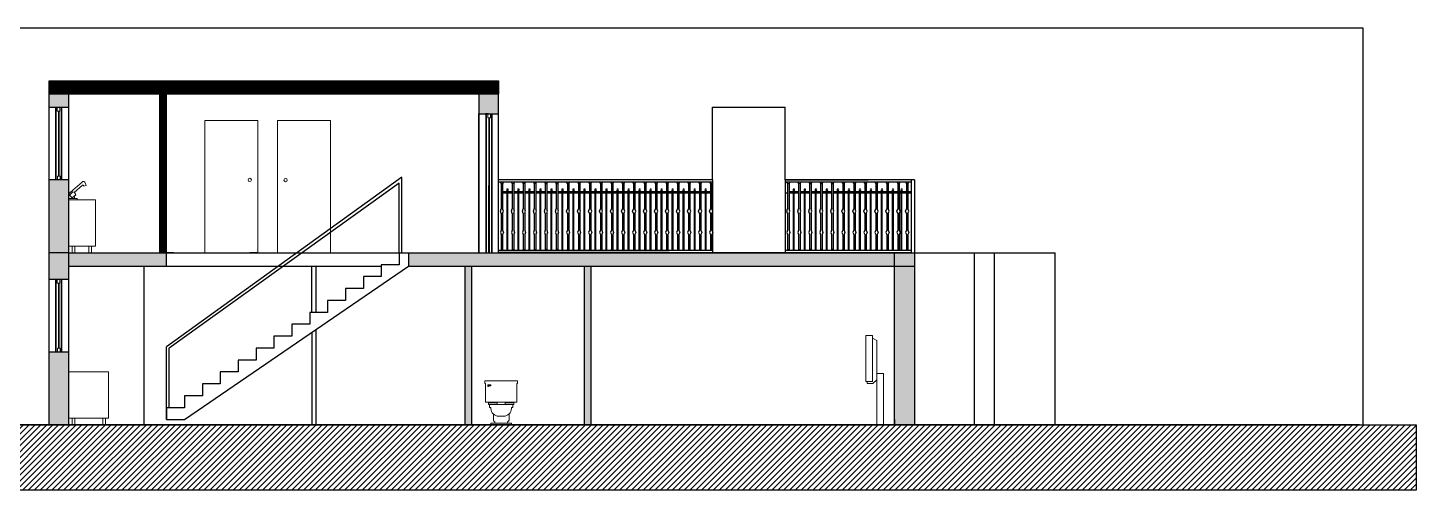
# Model space of a CAD drawing. Header units: inches. Extents: x -422522 to 22891, y -2973 to 414515.
# Drawn here: x 19785 to 21881, y 8225 to 8923 of the extents above; entities that cross this region are included whole.
import ezdxf

# ---------------------------------------------------------------- set-up
doc = ezdxf.new("R2010")
doc.units = ezdxf.units.IN
doc.header["$MEASUREMENT"] = 0
doc.layers.get('0').update_dxf_attribs({"lineweight": 25})
doc.layers.add('ARREDAMENTO', color=8, linetype='Continuous', lineweight=18)
doc.layers.add('INFISSI', color=4, linetype='Continuous', lineweight=18)
doc.layers.add('ringhiera', color=251, linetype='Continuous')
doc.styles.add('ARCH', font='txt')

# ---------------------------------------------------------------- blocks, each defined once
blk = doc.blocks.new('15FTOI06')
for p, q in [((10.5, 28), (-10.5, 28)), ((-10.5, 28), (-10.5, 26.5)), ((10.5, 26.5), (10.5, 28)), ((-10.5, 26.5), (-10, 26.5)), ((-10, 26.5), (-10, 14.5)), ((-8.5, 25.5), (-8.5, 24.5)), ((-6.5, 25.5), (-8.5, 25.5)), ((-8.5, 24.5), (-8, 24.5)), ((-8, 24.5), (-8, 25)), ((-8, 25), (-6.5, 25)), ((-6.5, 25), (-6.5, 25.5)), ((10, 14.5), (10, 26.5)), ((10, 26.5), (10.5, 26.5)), ((-10, 14.5), (10, 14.5)), ((-8, 14), (-8, 13)), ((-2.5, 14), (-8, 14)), ((-8, 13), (8, 13)), ((-7.5, 13), (-7.5, 11.5)), ((-6.5, 11), (-7, 11)), ((-6.5, 10.5), (-6.5, 11)), ((-2.5, 14), (-2.5, 13)), ((8, 14), (2.5, 14)), ((2.5, 14), (2.5, 13)), ((6.5, 10.5), (6.5, 11)), ((7, 11), (6.5, 11)), ((7.5, 11.5), (7.5, 13)), ((8, 13), (8, 14)), ((-6.5, 0), (-6.5, 1)), ((-6.5, 1), (6.5, 1)), ((-5, 6.93), (-5, 3)), ((-4, 2), (-4, 1)), ((1.5, 5.5), (-1.5, 5.5)), ((4, 2), (4, 1)), ((5, 3), (5, 6.93)), ((6.5, 1), (6.5, 0))]:
    blk.add_line(p, q)
for centre, radius, start, end in [((-7, 11.5), 0.5, 180, 270), ((-1.5, 10.5), 5, 180, 270), ((1.5, 10.5), 5, 270, 0), ((7, 11.5), 0.5, 270, 0), ((-4, 3), 1, 180, 270), ((4, 3), 1, 270, 0)]:
    blk.add_arc(centre, radius, start, end)
at = {"style": 'ARCH', "flags": 3}
blk.add_attdef('ITEM', (-10.5, -9), '', height=6, dxfattribs=at)
blk = doc.blocks.new('7-rob-elev')
for p, q in [((19.9, 26.9), (2.3, 11.4)), ((8, 11.2), (20.4, 22)), ((22, 21.6), (22.5, 20.5)), ((22.5, 20.5), (26, 21.8)), ((24.7, 25.6), (26, 21.8)), ((0, 8), (0, 2)), ((0, 2), (0, 0)), ((8.4, 2), (0, 2)), ((0, 0), (12.5, 0)), ((1, 7.1), (5.7, 12.3)), ((1, 10.3), (2.3, 11.4)), ((1, 7.1), (4.9, 3.1)), ((4.9, 3.1), (10.6, 7.4)), ((5.7, 12.3), (8.3, 11.1)), ((8.3, 11.1), (10.2, 8.7)), ((8.4, 2), (8.3, 5.7)), ((8.4, 2), (12.5, 2)), ((10.2, 8.7), (10.6, 7.4)), ((12.5, 2), (12.5, 0))]:
    blk.add_line(p, q)
for centre, radius, start, end in [((21.9, 24.6), 3, 19.115, 131.3547), ((21.1, 21.3), 1, 21.5008, 131.0519), ((3, 8), 3, 131.4831, 180)]:
    blk.add_arc(centre, radius, start, end)
blk = doc.blocks.new('scale')
for p, q in [((20333.1, 8697.5), (19978.1, 8441.5)), ((20329.1, 8688.5), (19982.1, 8439.4)), ((20329.1, 8583.5), (20329.1, 8688.5)), ((20333.1, 8583.5), (20333.1, 8697.5)), ((20329.1, 8583.5), (20329.1, 8565.5)), ((20343.1, 8583.5), (20343.1, 8563.5)), ((20005.1, 8331.5), (20343.1, 8563.5)), ((20329.1, 8565.5), (20302.1, 8565.5)), ((20302.1, 8565.5), (20302.1, 8547.5)), ((20302.1, 8547.5), (20275.1, 8547.5)), ((20275.1, 8547.5), (20275.1, 8529.5)), ((20248.1, 8511.5), (20221.1, 8511.5)), ((20221.1, 8511.5), (20221.1, 8493.5)), ((20275.1, 8529.5), (20248.1, 8529.5)), ((20248.1, 8529.5), (20248.1, 8511.5)), ((20221.1, 8493.5), (20194.1, 8493.5)), ((20194.1, 8493.5), (20194.1, 8475.5)), ((20194.1, 8475.5), (20167.1, 8475.5)), ((20167.1, 8475.5), (20167.1, 8457.5)), ((20167.1, 8457.5), (20140.1, 8457.5)), ((20140.1, 8457.5), (20140.1, 8439.5)), ((19978.1, 8331.5), (19978.1, 8441.5)), ((19982.1, 8349.5), (19982.1, 8439.4)), ((20140.1, 8439.5), (20113.1, 8439.5)), ((20113.1, 8439.5), (20113.1, 8421.5)), ((20113.1, 8421.5), (20086.1, 8421.5)), ((20086.1, 8421.5), (20086.1, 8403.5)), ((20059.1, 8385.5), (20032.1, 8385.5)), ((20032.1, 8385.5), (20032.1, 8367.5)), ((20086.1, 8403.5), (20059.1, 8403.5)), ((20059.1, 8403.5), (20059.1, 8385.5)), ((20032.1, 8367.5), (20005.1, 8367.5)), ((20005.1, 8367.5), (20005.1, 8349.5)), ((20005.1, 8349.5), (19978.1, 8349.5)), ((19978.1, 8349.5), (19978.1, 8331.5)), ((19978.1, 8331.5), (20005.1, 8331.5))]:
    blk.add_line(p, q)

msp = doc.modelspace()

# ---------------------------------------------------------------- hatches: boundary and pattern name
h = msp.add_hatch()
h.set_pattern_fill('ANSI31', color=0)
h.paths.add_polyline_path([(20496, 8843.5), (19817.3, 8843.5), (19817.3, 8823.5), (20496, 8823.5)])
h.paths.add_polyline_path([(19994.8, 8823.5), (19984.8, 8823.5), (19984.8, 8583.5), (19994.8, 8583.5)])
h = msp.add_hatch(color=0)
h.dxf.hatch_style = 1
h.paths.add_polyline_path([(20496, 8823.5), (20466, 8823.5), (20466, 8793.5), (20496, 8793.5)])
h.paths.add_polyline_path([(19847.3, 8693.5), (19817.3, 8693.5), (19817.3, 8583.5), (19847.3, 8583.5), (19847.3, 8593.5)])
h.paths.add_polyline_path([(19847.3, 8823.5), (19817.3, 8823.5), (19817.3, 8803.5), (19847.3, 8803.5)])
h.paths.add_polyline_path([(19847.3, 8583.5), (19817.3, 8583.5), (19817.3, 8543.5), (19847.3, 8543.5)])
h.paths.add_polyline_path([(19847.3, 8433.5), (19817.3, 8433.5), (19817.3, 8323.5), (19847.3, 8323.5)])
h = msp.add_hatch(color=0)
h.dxf.hatch_style = 1
h.paths.add_polyline_path([(19994.8, 8583.5), (19984.8, 8583.5), (19978.1, 8583.5), (19847.3, 8583.5), (19847.3, 8563.5), (19994.8, 8563.5)])
h.paths.add_polyline_path([(21093.9, 8583.5), (20359.8, 8583.5), (20359.8, 8563.5), (21093.9, 8563.5)])
h.paths.add_polyline_path([(20455.6, 8563.5), (20445.7, 8563.5), (20445.7, 8323.5), (20455.6, 8323.5)])
h.paths.add_polyline_path([(20635.8, 8563.5), (20625.9, 8563.5), (20625.9, 8323.5), (20635.8, 8323.5)])
h.paths.add_polyline_path([(21123.9, 8583.5), (21093.9, 8583.5), (21093.9, 8563.5), (21123.9, 8563.5)])
h.paths.add_polyline_path([(21123.9, 8563.5), (21093.9, 8563.5), (21093.9, 8323.5), (21123.9, 8323.5)])
h = msp.add_hatch()
h.set_pattern_fill('ANSI31', color=0, scale=50)
h.paths.add_polyline_path([(21881.3, 8323.5), (19571.4, 8323.5), (19571.4, 8224.8), (21881.3, 8224.8)])

# ---------------------------------------------------------------- linework, layer by layer
for p, q in [((19606.4, 8923.5), (21800.5, 8923.5)), ((21800.5, 8923.5), (21800.5, 8323.5)), ((19817.3, 8823.5), (19817.3, 8843.5)), ((19817.3, 8843.5), (20496, 8843.5)), ((20496, 8843.5), (20496, 8823.5)), ((19817.3, 8323.5), (19817.3, 8823.5)), ((19817.3, 8583.5), (19817.3, 8823.5)), ((19817.3, 8823.5), (20496, 8823.5)), ((19847.3, 8323.5), (19847.3, 8823.5)), ((19984.8, 8583.5), (19984.8, 8823.5)), ((19994.8, 8583.5), (19994.8, 8823.5)), ((20466, 8823.5), (20466, 8583.5)), ((20496, 8583.7), (20496, 8823.5)), ((19817.3, 8693.5), (19817.3, 8803.5)), ((19817.3, 8803.5), (19847.3, 8803.5)), ((20466, 8583.5), (20466, 8793.5)), ((20466, 8793.5), (20496, 8793.5)), ((20481, 8793.5), (20476, 8793.5)), ((20819.1, 8693.6), (20819.1, 8803.6)), ((20819.1, 8803.6), (20928.8, 8803.6)), ((20928.8, 8693.7), (20928.8, 8803.6)), ((19847.3, 8693.5), (19817.3, 8693.5)), ((19847.3, 8583.5), (19847.3, 8693.5)), ((20496, 8583.7), (20496, 8693.7)), ((20819.1, 8693.7), (20496, 8693.7)), ((20819.4, 8690), (20496, 8690)), ((20500, 8688.3), (20500, 8649.7)), ((20502.1, 8688.3), (20502.1, 8649.7)), ((20516.6, 8688.3), (20516.6, 8649.7)), ((20518.8, 8688.3), (20518.8, 8649.7)), ((20533.2, 8688.3), (20533.2, 8649.7)), ((20535.4, 8688.3), (20535.4, 8649.7)), ((20549.9, 8688.3), (20549.9, 8649.7)), ((20552, 8688.3), (20552, 8649.7)), ((20566.5, 8688.3), (20566.5, 8649.7)), ((20568.7, 8688.3), (20568.7, 8649.7)), ((20583.1, 8688.3), (20583.1, 8649.7)), ((20585.3, 8688.3), (20585.3, 8649.7)), ((20599.8, 8688.3), (20599.8, 8649.7)), ((20601.9, 8688.3), (20601.9, 8649.7)), ((20616.4, 8688.3), (20616.4, 8649.7)), ((20618.5, 8688.3), (20618.5, 8649.7)), ((20633, 8688.3), (20633, 8649.7)), ((20635.2, 8688.3), (20635.2, 8649.7)), ((20649.6, 8688.3), (20649.6, 8649.7)), ((20651.8, 8688.3), (20651.8, 8649.7)), ((20666.3, 8688.3), (20666.3, 8649.7)), ((20668.4, 8688.3), (20668.4, 8649.7)), ((20682.9, 8688.3), (20682.9, 8649.7)), ((20685.1, 8688.3), (20685.1, 8649.7)), ((20699.5, 8688.3), (20699.5, 8649.7)), ((20701.7, 8688.3), (20701.7, 8649.7)), ((20716.2, 8688.3), (20716.2, 8649.7)), ((20716.2, 8688.3), (20716.2, 8649.7)), ((20718.3, 8688.3), (20718.3, 8649.7)), ((20718.3, 8688.3), (20718.3, 8649.7)), ((20732.8, 8688.3), (20732.8, 8649.7)), ((20734.9, 8688.3), (20734.9, 8649.7)), ((20749.4, 8688.3), (20749.4, 8649.7)), ((20751.6, 8688.3), (20751.6, 8649.7)), ((20766, 8688.3), (20766, 8649.7)), ((20768.2, 8688.3), (20768.2, 8649.7)), ((20782.7, 8688.3), (20782.7, 8649.7)), ((20784.8, 8688.3), (20784.8, 8649.7)), ((20799.3, 8688.3), (20799.3, 8649.7)), ((20801.5, 8688.3), (20801.5, 8649.7)), ((20815.9, 8688.3), (20815.9, 8649.7)), ((20818.1, 8688.3), (20818.1, 8649.7)), ((20819.1, 8693.6), (20819.1, 8583.5)), ((20928.8, 8693.7), (20928.8, 8583.5)), ((21118.8, 8693.7), (20928.8, 8693.7)), ((20928.8, 8693.7), (21053.9, 8693.7)), ((21118.8, 8690), (20928.8, 8690)), ((20932.3, 8688.3), (20932.3, 8649.7)), ((20934.5, 8688.3), (20934.5, 8649.7)), ((20948.9, 8688.3), (20948.9, 8649.7)), ((20951.1, 8688.3), (20951.1, 8649.7)), ((20965.6, 8688.3), (20965.6, 8649.7)), ((20965.6, 8688.3), (20965.6, 8649.7)), ((20967.7, 8688.3), (20967.7, 8649.7)), ((20967.7, 8688.3), (20967.7, 8649.7)), ((20982.2, 8688.3), (20982.2, 8649.7)), ((20984.4, 8688.3), (20984.4, 8649.7)), ((20998.8, 8688.3), (20998.8, 8649.7)), ((21001, 8688.3), (21001, 8649.7)), ((21015.5, 8688.3), (21015.5, 8649.7)), ((21017.6, 8688.3), (21017.6, 8649.7)), ((21032.1, 8688.3), (21032.1, 8649.7)), ((21032.1, 8688.3), (21032.1, 8649.7)), ((21034.2, 8688.3), (21034.2, 8649.7)), ((21034.2, 8688.3), (21034.2, 8649.7)), ((21048.7, 8688.3), (21048.7, 8649.7)), ((21048.7, 8688.3), (21048.7, 8649.7)), ((21050.9, 8688.3), (21050.9, 8649.7)), ((21050.9, 8688.3), (21050.9, 8649.7)), ((21065.3, 8688.3), (21065.3, 8649.7)), ((21067.5, 8688.3), (21067.5, 8649.7)), ((21082, 8688.3), (21082, 8649.7)), ((21084.1, 8688.3), (21084.1, 8649.7)), ((21098.6, 8688.3), (21098.6, 8649.7)), ((21100.8, 8688.3), (21100.8, 8649.7)), ((21111.6, 8688.3), (21111.6, 8649.7)), ((21113.8, 8688.3), (21113.8, 8649.7)), ((21123.9, 8693.7), (21118.8, 8693.7)), ((21118.8, 8693.7), (21118.8, 8583.5)), ((21123.9, 8693.7), (21123.9, 8583.5)), ((20516.6, 8675.6), (20502.1, 8675.6)), ((20516.6, 8673.8), (20502.1, 8673.8)), ((20508.8, 8676.7), (20508.8, 8677.4)), ((20508.8, 8586.8), (20508.8, 8673.8)), ((20510, 8676.7), (20510, 8677.4)), ((20510, 8586.8), (20510, 8673.8)), ((20533.2, 8675.6), (20518.8, 8675.6)), ((20533.2, 8673.8), (20518.8, 8673.8)), ((20525.4, 8676.7), (20525.4, 8677.4)), ((20525.4, 8586.8), (20525.4, 8673.8)), ((20526.6, 8676.7), (20526.6, 8677.4)), ((20526.6, 8586.8), (20526.6, 8673.8)), ((20549.9, 8675.6), (20535.4, 8675.6)), ((20549.9, 8673.8), (20535.4, 8673.8)), ((20542, 8676.7), (20542, 8677.4)), ((20542, 8586.8), (20542, 8673.8)), ((20543.2, 8676.7), (20543.2, 8677.4)), ((20543.2, 8586.8), (20543.2, 8673.8)), ((20566.5, 8675.6), (20552, 8675.6)), ((20566.5, 8673.8), (20552, 8673.8)), ((20558.7, 8676.7), (20558.7, 8677.4)), ((20558.7, 8586.8), (20558.7, 8673.8)), ((20559.9, 8676.7), (20559.9, 8677.4)), ((20559.9, 8586.8), (20559.9, 8673.8)), ((20583.1, 8675.6), (20568.7, 8675.6)), ((20583.1, 8673.8), (20568.7, 8673.8)), ((20575.3, 8676.7), (20575.3, 8677.4)), ((20575.3, 8586.8), (20575.3, 8673.8)), ((20576.5, 8676.7), (20576.5, 8677.4)), ((20576.5, 8586.8), (20576.5, 8673.8)), ((20599.8, 8675.6), (20585.3, 8675.6)), ((20599.8, 8673.8), (20585.3, 8673.8)), ((20591.9, 8676.7), (20591.9, 8677.4)), ((20591.9, 8586.8), (20591.9, 8673.8)), ((20593.1, 8676.7), (20593.1, 8677.4)), ((20593.1, 8586.8), (20593.1, 8673.8)), ((20616.4, 8675.6), (20601.9, 8675.6)), ((20616.4, 8673.8), (20601.9, 8673.8)), ((20608.6, 8676.7), (20608.6, 8677.4)), ((20608.6, 8586.8), (20608.6, 8673.8)), ((20609.7, 8676.7), (20609.7, 8677.4)), ((20609.7, 8586.8), (20609.7, 8673.8)), ((20633, 8675.6), (20618.5, 8675.6)), ((20633, 8673.8), (20618.5, 8673.8)), ((20625.2, 8676.7), (20625.2, 8677.4)), ((20625.2, 8586.8), (20625.2, 8673.8)), ((20626.4, 8676.7), (20626.4, 8677.4)), ((20626.4, 8586.8), (20626.4, 8673.8)), ((20649.6, 8675.6), (20635.2, 8675.6)), ((20649.6, 8673.8), (20635.2, 8673.8)), ((20641.8, 8676.7), (20641.8, 8677.4)), ((20641.8, 8586.8), (20641.8, 8673.8)), ((20643, 8676.7), (20643, 8677.4)), ((20643, 8586.8), (20643, 8673.8)), ((20666.3, 8675.6), (20651.8, 8675.6)), ((20666.3, 8673.8), (20651.8, 8673.8)), ((20658.4, 8676.7), (20658.4, 8677.4)), ((20658.4, 8586.8), (20658.4, 8673.8)), ((20659.6, 8676.7), (20659.6, 8677.4)), ((20659.6, 8586.8), (20659.6, 8673.8)), ((20682.9, 8675.6), (20668.4, 8675.6)), ((20682.9, 8673.8), (20668.4, 8673.8)), ((20675.1, 8676.7), (20675.1, 8677.4)), ((20675.1, 8586.8), (20675.1, 8673.8)), ((20676.3, 8676.7), (20676.3, 8677.4)), ((20676.3, 8586.8), (20676.3, 8673.8)), ((20699.5, 8675.6), (20685.1, 8675.6)), ((20699.5, 8673.8), (20685.1, 8673.8)), ((20691.7, 8676.7), (20691.7, 8677.4)), ((20691.7, 8586.8), (20691.7, 8673.8)), ((20692.9, 8676.7), (20692.9, 8677.4)), ((20692.9, 8586.8), (20692.9, 8673.8)), ((20716.2, 8675.6), (20701.7, 8675.6)), ((20716.2, 8673.8), (20701.7, 8673.8)), ((20708.3, 8676.7), (20708.3, 8677.4)), ((20708.3, 8586.8), (20708.3, 8673.8)), ((20709.5, 8676.7), (20709.5, 8677.4)), ((20709.5, 8586.8), (20709.5, 8673.8)), ((20732.8, 8675.6), (20718.3, 8675.6)), ((20732.8, 8673.8), (20718.3, 8673.8)), ((20725, 8676.7), (20725, 8677.4)), ((20725, 8586.8), (20725, 8673.8)), ((20726.1, 8676.7), (20726.1, 8677.4)), ((20726.1, 8586.8), (20726.1, 8673.8)), ((20749.4, 8675.6), (20734.9, 8675.6)), ((20749.4, 8673.8), (20734.9, 8673.8)), ((20741.6, 8676.7), (20741.6, 8677.4)), ((20741.6, 8586.8), (20741.6, 8673.8)), ((20742.8, 8676.7), (20742.8, 8677.4)), ((20742.8, 8586.8), (20742.8, 8673.8)), ((20766, 8675.6), (20751.6, 8675.6)), ((20766, 8673.8), (20751.6, 8673.8)), ((20758.2, 8676.7), (20758.2, 8677.4)), ((20758.2, 8586.8), (20758.2, 8673.8)), ((20759.4, 8676.7), (20759.4, 8677.4)), ((20759.4, 8586.8), (20759.4, 8673.8)), ((20782.7, 8675.6), (20768.2, 8675.6)), ((20782.7, 8673.8), (20768.2, 8673.8)), ((20774.8, 8676.7), (20774.8, 8677.4)), ((20774.8, 8586.8), (20774.8, 8673.8)), ((20776, 8676.7), (20776, 8677.4)), ((20776, 8586.8), (20776, 8673.8)), ((20799.3, 8675.6), (20784.8, 8675.6)), ((20799.3, 8673.8), (20784.8, 8673.8)), ((20791.5, 8676.7), (20791.5, 8677.4)), ((20791.5, 8586.8), (20791.5, 8673.8)), ((20792.6, 8676.7), (20792.6, 8677.4)), ((20792.6, 8586.8), (20792.6, 8673.8)), ((20815.9, 8675.6), (20801.5, 8675.6)), ((20815.9, 8673.8), (20801.5, 8673.8)), ((20808.1, 8676.7), (20808.1, 8677.4)), ((20808.1, 8586.8), (20808.1, 8673.8)), ((20809.3, 8676.7), (20809.3, 8677.4)), ((20809.3, 8586.8), (20809.3, 8673.8)), ((20819.1, 8675.6), (20818.1, 8675.6)), ((20819.1, 8673.8), (20818.1, 8673.8)), ((20932.3, 8673.8), (20928.8, 8673.8)), ((20948.9, 8675.6), (20934.5, 8675.6)), ((20948.9, 8673.8), (20934.5, 8673.8)), ((20941.1, 8676.7), (20941.1, 8677.4)), ((20941.1, 8586.8), (20941.1, 8673.8)), ((20942.3, 8676.7), (20942.3, 8677.4)), ((20942.3, 8586.8), (20942.3, 8673.8)), ((20965.6, 8675.6), (20951.1, 8675.6)), ((20965.6, 8673.8), (20951.1, 8673.8)), ((20957.7, 8676.7), (20957.7, 8677.4)), ((20957.7, 8586.8), (20957.7, 8673.8)), ((20958.9, 8676.7), (20958.9, 8677.4)), ((20958.9, 8586.8), (20958.9, 8673.8)), ((20982.2, 8675.6), (20967.7, 8675.6)), ((20982.2, 8673.8), (20967.7, 8673.8)), ((20974.4, 8676.7), (20974.4, 8677.4)), ((20974.4, 8586.8), (20974.4, 8673.8)), ((20975.6, 8676.7), (20975.6, 8677.4)), ((20975.6, 8586.8), (20975.6, 8673.8)), ((20998.8, 8675.6), (20984.4, 8675.6)), ((20998.8, 8673.8), (20984.4, 8673.8)), ((20991, 8676.7), (20991, 8677.4)), ((20991, 8586.8), (20991, 8673.8)), ((20992.2, 8676.7), (20992.2, 8677.4)), ((20992.2, 8586.8), (20992.2, 8673.8)), ((21015.5, 8675.6), (21001, 8675.6)), ((21015.5, 8673.8), (21001, 8673.8)), ((21007.6, 8676.7), (21007.6, 8677.4)), ((21007.6, 8586.8), (21007.6, 8673.8)), ((21008.8, 8676.7), (21008.8, 8677.4)), ((21008.8, 8586.8), (21008.8, 8673.8)), ((21032.1, 8675.6), (21017.6, 8675.6)), ((21032.1, 8673.8), (21017.6, 8673.8)), ((21024.3, 8676.7), (21024.3, 8677.4)), ((21024.3, 8586.8), (21024.3, 8673.8)), ((21025.4, 8676.7), (21025.4, 8677.4)), ((21025.4, 8586.8), (21025.4, 8673.8)), ((21048.7, 8675.6), (21034.2, 8675.6)), ((21048.7, 8675.6), (21034.2, 8675.6)), ((21048.7, 8673.8), (21034.2, 8673.8)), ((21048.7, 8673.8), (21034.2, 8673.8)), ((21040.9, 8676.7), (21040.9, 8677.4)), ((21040.9, 8676.7), (21040.9, 8677.4)), ((21040.9, 8586.8), (21040.9, 8673.8)), ((21040.9, 8586.8), (21040.9, 8673.8)), ((21042.1, 8676.7), (21042.1, 8677.4)), ((21042.1, 8676.7), (21042.1, 8677.4)), ((21042.1, 8586.8), (21042.1, 8673.8)), ((21042.1, 8586.8), (21042.1, 8673.8)), ((21053.9, 8675.6), (21050.9, 8675.6)), ((21065.3, 8675.6), (21050.9, 8675.6)), ((21053.9, 8673.8), (21050.9, 8673.8)), ((21065.3, 8673.8), (21050.9, 8673.8)), ((21057.5, 8676.7), (21057.5, 8677.4)), ((21057.5, 8586.8), (21057.5, 8673.8)), ((21058.7, 8676.7), (21058.7, 8677.4)), ((21058.7, 8586.8), (21058.7, 8673.8)), ((21082, 8675.6), (21067.5, 8675.6)), ((21082, 8673.8), (21067.5, 8673.8)), ((21074.1, 8676.7), (21074.1, 8677.4)), ((21074.1, 8586.8), (21074.1, 8673.8)), ((21075.3, 8676.7), (21075.3, 8677.4)), ((21075.3, 8586.8), (21075.3, 8673.8)), ((21098.6, 8675.6), (21084.1, 8675.6)), ((21098.6, 8673.8), (21084.1, 8673.8)), ((21090.8, 8676.7), (21090.8, 8677.4)), ((21090.8, 8586.8), (21090.8, 8673.8)), ((21092, 8676.7), (21092, 8677.4)), ((21092, 8586.8), (21092, 8673.8)), ((21111.6, 8675.6), (21100.8, 8675.6)), ((21111.6, 8673.8), (21100.8, 8673.8)), ((21103.8, 8676.7), (21103.8, 8677.4)), ((21103.8, 8586.8), (21103.8, 8673.8)), ((21105, 8676.7), (21105, 8677.4)), ((21105, 8586.8), (21105, 8673.8)), ((21118.8, 8675.6), (21113.8, 8675.6)), ((21118.8, 8673.8), (21113.8, 8673.8)), ((20498.7, 8646.5), (20500, 8649.7)), ((20500, 8643), (20498.7, 8646.5)), ((20500, 8643), (20500, 8617.6)), ((20503.4, 8646.5), (20502.1, 8649.7)), ((20502.1, 8643), (20503.4, 8646.5)), ((20502.1, 8643), (20502.1, 8617.6)), ((20515.3, 8646.5), (20516.6, 8649.7)), ((20516.6, 8643), (20515.3, 8646.5)), ((20516.6, 8643), (20516.6, 8617.6)), ((20520.1, 8646.5), (20518.8, 8649.7)), ((20518.8, 8643), (20520.1, 8646.5)), ((20518.8, 8643), (20518.8, 8617.6)), ((20531.9, 8646.5), (20533.2, 8649.7)), ((20533.2, 8643), (20531.9, 8646.5)), ((20533.2, 8643), (20533.2, 8617.6)), ((20536.7, 8646.5), (20535.4, 8649.7)), ((20535.4, 8643), (20536.7, 8646.5)), ((20535.4, 8643), (20535.4, 8617.6)), ((20548.6, 8646.5), (20549.9, 8649.7)), ((20549.9, 8643), (20548.6, 8646.5)), ((20549.9, 8643), (20549.9, 8617.6)), ((20553.3, 8646.5), (20552, 8649.7)), ((20552, 8643), (20553.3, 8646.5)), ((20552, 8643), (20552, 8617.6)), ((20565.2, 8646.5), (20566.5, 8649.7)), ((20566.5, 8643), (20565.2, 8646.5)), ((20566.5, 8643), (20566.5, 8617.6)), ((20570, 8646.5), (20568.7, 8649.7)), ((20568.7, 8643), (20570, 8646.5)), ((20568.7, 8643), (20568.7, 8617.6)), ((20581.8, 8646.5), (20583.1, 8649.7)), ((20583.1, 8643), (20581.8, 8646.5)), ((20583.1, 8643), (20583.1, 8617.6)), ((20586.6, 8646.5), (20585.3, 8649.7)), ((20585.3, 8643), (20586.6, 8646.5)), ((20585.3, 8643), (20585.3, 8617.6)), ((20598.5, 8646.5), (20599.8, 8649.7)), ((20599.8, 8643), (20598.5, 8646.5)), ((20599.8, 8643), (20599.8, 8617.6)), ((20603.2, 8646.5), (20601.9, 8649.7)), ((20601.9, 8643), (20603.2, 8646.5)), ((20601.9, 8643), (20601.9, 8617.6)), ((20615.1, 8646.5), (20616.4, 8649.7)), ((20616.4, 8643), (20615.1, 8646.5)), ((20616.4, 8643), (20616.4, 8617.6)), ((20619.8, 8646.5), (20618.5, 8649.7)), ((20618.5, 8643), (20619.8, 8646.5)), ((20618.5, 8643), (20618.5, 8617.6)), ((20631.7, 8646.5), (20633, 8649.7)), ((20633, 8643), (20631.7, 8646.5)), ((20633, 8643), (20633, 8617.6)), ((20636.5, 8646.5), (20635.2, 8649.7)), ((20635.2, 8643), (20636.5, 8646.5)), ((20635.2, 8643), (20635.2, 8617.6)), ((20648.3, 8646.5), (20649.6, 8649.7)), ((20649.6, 8643), (20648.3, 8646.5)), ((20649.6, 8643), (20649.6, 8617.6)), ((20653.1, 8646.5), (20651.8, 8649.7)), ((20651.8, 8643), (20653.1, 8646.5)), ((20651.8, 8643), (20651.8, 8617.6)), ((20665, 8646.5), (20666.3, 8649.7)), ((20666.3, 8643), (20665, 8646.5)), ((20666.3, 8643), (20666.3, 8617.6)), ((20669.7, 8646.5), (20668.4, 8649.7)), ((20668.4, 8643), (20669.7, 8646.5)), ((20668.4, 8643), (20668.4, 8617.6)), ((20681.6, 8646.5), (20682.9, 8649.7)), ((20682.9, 8643), (20681.6, 8646.5)), ((20682.9, 8643), (20682.9, 8617.6)), ((20686.4, 8646.5), (20685.1, 8649.7)), ((20685.1, 8643), (20686.4, 8646.5)), ((20685.1, 8643), (20685.1, 8617.6)), ((20698.2, 8646.5), (20699.5, 8649.7)), ((20699.5, 8643), (20698.2, 8646.5)), ((20699.5, 8643), (20699.5, 8617.6)), ((20703, 8646.5), (20701.7, 8649.7)), ((20701.7, 8643), (20703, 8646.5)), ((20701.7, 8643), (20701.7, 8617.6)), ((20714.8, 8646.5), (20716.2, 8649.7)), ((20714.8, 8646.5), (20716.2, 8649.7)), ((20716.2, 8643), (20714.8, 8646.5)), ((20716.2, 8643), (20714.8, 8646.5)), ((20716.2, 8643), (20716.2, 8617.6)), ((20716.2, 8643), (20716.2, 8617.6)), ((20719.6, 8646.5), (20718.3, 8649.7)), ((20719.6, 8646.5), (20718.3, 8649.7)), ((20718.3, 8643), (20719.6, 8646.5)), ((20718.3, 8643), (20719.6, 8646.5)), ((20718.3, 8643), (20718.3, 8617.6)), ((20718.3, 8643), (20718.3, 8617.6)), ((20731.5, 8646.5), (20732.8, 8649.7)), ((20732.8, 8643), (20731.5, 8646.5)), ((20732.8, 8643), (20732.8, 8617.6)), ((20736.2, 8646.5), (20734.9, 8649.7)), ((20734.9, 8643), (20736.2, 8646.5)), ((20734.9, 8643), (20734.9, 8617.6)), ((20748.1, 8646.5), (20749.4, 8649.7)), ((20749.4, 8643), (20748.1, 8646.5)), ((20749.4, 8643), (20749.4, 8617.6)), ((20752.9, 8646.5), (20751.6, 8649.7)), ((20751.6, 8643), (20752.9, 8646.5)), ((20751.6, 8643), (20751.6, 8617.6)), ((20764.7, 8646.5), (20766, 8649.7)), ((20766, 8643), (20764.7, 8646.5)), ((20766, 8643), (20766, 8617.6)), ((20769.5, 8646.5), (20768.2, 8649.7)), ((20768.2, 8643), (20769.5, 8646.5)), ((20768.2, 8643), (20768.2, 8617.6)), ((20781.4, 8646.5), (20782.7, 8649.7)), ((20782.7, 8643), (20781.4, 8646.5)), ((20782.7, 8643), (20782.7, 8617.6)), ((20786.1, 8646.5), (20784.8, 8649.7)), ((20784.8, 8643), (20786.1, 8646.5)), ((20784.8, 8643), (20784.8, 8617.6)), ((20798, 8646.5), (20799.3, 8649.7)), ((20799.3, 8643), (20798, 8646.5)), ((20799.3, 8643), (20799.3, 8617.6)), ((20802.8, 8646.5), (20801.5, 8649.7)), ((20801.5, 8643), (20802.8, 8646.5)), ((20801.5, 8643), (20801.5, 8617.6)), ((20814.6, 8646.5), (20815.9, 8649.7)), ((20815.9, 8643), (20814.6, 8646.5)), ((20815.9, 8643), (20815.9, 8617.6)), ((20819.4, 8646.5), (20818.1, 8649.7)), ((20818.1, 8643), (20819.4, 8646.5)), ((20818.1, 8643), (20818.1, 8617.6)), ((20931, 8646.5), (20932.3, 8649.7)), ((20932.3, 8643), (20931, 8646.5)), ((20932.3, 8643), (20932.3, 8617.6)), ((20935.8, 8646.5), (20934.5, 8649.7)), ((20934.5, 8643), (20935.8, 8646.5)), ((20934.5, 8643), (20934.5, 8617.6)), ((20947.6, 8646.5), (20948.9, 8649.7)), ((20948.9, 8643), (20947.6, 8646.5)), ((20948.9, 8643), (20948.9, 8617.6)), ((20952.4, 8646.5), (20951.1, 8649.7)), ((20951.1, 8643), (20952.4, 8646.5)), ((20951.1, 8643), (20951.1, 8617.6)), ((20964.3, 8646.5), (20965.6, 8649.7)), ((20964.3, 8646.5), (20965.6, 8649.7)), ((20965.6, 8643), (20964.3, 8646.5)), ((20965.6, 8643), (20964.3, 8646.5)), ((20965.6, 8643), (20965.6, 8617.6)), ((20965.6, 8643), (20965.6, 8617.6)), ((20969, 8646.5), (20967.7, 8649.7)), ((20969, 8646.5), (20967.7, 8649.7)), ((20967.7, 8643), (20969, 8646.5)), ((20967.7, 8643), (20969, 8646.5)), ((20967.7, 8643), (20967.7, 8617.6)), ((20967.7, 8643), (20967.7, 8617.6)), ((20980.9, 8646.5), (20982.2, 8649.7)), ((20982.2, 8643), (20980.9, 8646.5)), ((20982.2, 8643), (20982.2, 8617.6)), ((20985.7, 8646.5), (20984.4, 8649.7)), ((20984.4, 8643), (20985.7, 8646.5)), ((20984.4, 8643), (20984.4, 8617.6)), ((20997.5, 8646.5), (20998.8, 8649.7)), ((20998.8, 8643), (20997.5, 8646.5)), ((20998.8, 8643), (20998.8, 8617.6)), ((21002.3, 8646.5), (21001, 8649.7)), ((21001, 8643), (21002.3, 8646.5)), ((21001, 8643), (21001, 8617.6)), ((21014.2, 8646.5), (21015.5, 8649.7)), ((21015.5, 8643), (21014.2, 8646.5)), ((21015.5, 8643), (21015.5, 8617.6)), ((21018.9, 8646.5), (21017.6, 8649.7)), ((21017.6, 8643), (21018.9, 8646.5)), ((21017.6, 8643), (21017.6, 8617.6)), ((21030.8, 8646.5), (21032.1, 8649.7)), ((21030.8, 8646.5), (21032.1, 8649.7)), ((21032.1, 8643), (21030.8, 8646.5)), ((21032.1, 8643), (21030.8, 8646.5)), ((21032.1, 8643), (21032.1, 8617.6)), ((21032.1, 8643), (21032.1, 8617.6)), ((21035.5, 8646.5), (21034.2, 8649.7)), ((21035.5, 8646.5), (21034.2, 8649.7)), ((21034.2, 8643), (21035.5, 8646.5)), ((21034.2, 8643), (21035.5, 8646.5)), ((21034.2, 8643), (21034.2, 8617.6)), ((21034.2, 8643), (21034.2, 8617.6)), ((21047.4, 8646.5), (21048.7, 8649.7)), ((21047.4, 8646.5), (21048.7, 8649.7)), ((21048.7, 8643), (21047.4, 8646.5)), ((21048.7, 8643), (21047.4, 8646.5)), ((21048.7, 8643), (21048.7, 8617.6)), ((21048.7, 8643), (21048.7, 8617.6)), ((21052.2, 8646.5), (21050.9, 8649.7)), ((21052.2, 8646.5), (21050.9, 8649.7)), ((21050.9, 8643), (21052.2, 8646.5)), ((21050.9, 8643), (21052.2, 8646.5)), ((21050.9, 8643), (21050.9, 8617.6)), ((21050.9, 8643), (21050.9, 8617.6)), ((21064, 8646.5), (21065.3, 8649.7)), ((21065.3, 8643), (21064, 8646.5)), ((21065.3, 8643), (21065.3, 8617.6)), ((21068.8, 8646.5), (21067.5, 8649.7)), ((21067.5, 8643), (21068.8, 8646.5)), ((21067.5, 8643), (21067.5, 8617.6)), ((21080.7, 8646.5), (21082, 8649.7)), ((21082, 8643), (21080.7, 8646.5)), ((21082, 8643), (21082, 8617.6)), ((21085.4, 8646.5), (21084.1, 8649.7)), ((21084.1, 8643), (21085.4, 8646.5)), ((21084.1, 8643), (21084.1, 8617.6)), ((21097.3, 8646.5), (21098.6, 8649.7)), ((21098.6, 8643), (21097.3, 8646.5)), ((21098.6, 8643), (21098.6, 8617.6)), ((21102.1, 8646.5), (21100.8, 8649.7)), ((21100.8, 8643), (21102.1, 8646.5)), ((21100.8, 8643), (21100.8, 8617.6)), ((21110.3, 8646.5), (21111.6, 8649.7)), ((21111.6, 8643), (21110.3, 8646.5)), ((21111.6, 8643), (21111.6, 8617.6)), ((21115.1, 8646.5), (21113.8, 8649.7)), ((21113.8, 8643), (21115.1, 8646.5)), ((21113.8, 8643), (21113.8, 8617.6)), ((20500, 8617.6), (20498.7, 8614.1)), ((20502.1, 8617.6), (20503.4, 8614.1)), ((20516.6, 8617.6), (20515.3, 8614.1)), ((20518.8, 8617.6), (20520.1, 8614.1)), ((20533.2, 8617.6), (20531.9, 8614.1)), ((20535.4, 8617.6), (20536.7, 8614.1)), ((20549.9, 8617.6), (20548.6, 8614.1)), ((20552, 8617.6), (20553.3, 8614.1)), ((20566.5, 8617.6), (20565.2, 8614.1)), ((20568.7, 8617.6), (20570, 8614.1)), ((20583.1, 8617.6), (20581.8, 8614.1)), ((20585.3, 8617.6), (20586.6, 8614.1)), ((20599.8, 8617.6), (20598.5, 8614.1)), ((20601.9, 8617.6), (20603.2, 8614.1)), ((20616.4, 8617.6), (20615.1, 8614.1)), ((20618.5, 8617.6), (20619.8, 8614.1)), ((20633, 8617.6), (20631.7, 8614.1)), ((20635.2, 8617.6), (20636.5, 8614.1)), ((20649.6, 8617.6), (20648.3, 8614.1)), ((20651.8, 8617.6), (20653.1, 8614.1)), ((20666.3, 8617.6), (20665, 8614.1)), ((20668.4, 8617.6), (20669.7, 8614.1)), ((20682.9, 8617.6), (20681.6, 8614.1)), ((20685.1, 8617.6), (20686.4, 8614.1)), ((20699.5, 8617.6), (20698.2, 8614.1)), ((20701.7, 8617.6), (20703, 8614.1)), ((20716.2, 8617.6), (20714.8, 8614.1)), ((20716.2, 8617.6), (20714.8, 8614.1)), ((20718.3, 8617.6), (20719.6, 8614.1)), ((20718.3, 8617.6), (20719.6, 8614.1)), ((20732.8, 8617.6), (20731.5, 8614.1)), ((20734.9, 8617.6), (20736.2, 8614.1)), ((20749.4, 8617.6), (20748.1, 8614.1)), ((20751.6, 8617.6), (20752.9, 8614.1)), ((20766, 8617.6), (20764.7, 8614.1)), ((20768.2, 8617.6), (20769.5, 8614.1)), ((20782.7, 8617.6), (20781.4, 8614.1)), ((20784.8, 8617.6), (20786.1, 8614.1)), ((20799.3, 8617.6), (20798, 8614.1)), ((20801.5, 8617.6), (20802.8, 8614.1)), ((20815.9, 8617.6), (20814.6, 8614.1)), ((20818.1, 8617.6), (20819.4, 8614.1)), ((20932.3, 8617.6), (20931, 8614.1)), ((20934.5, 8617.6), (20935.8, 8614.1)), ((20948.9, 8617.6), (20947.6, 8614.1)), ((20951.1, 8617.6), (20952.4, 8614.1)), ((20965.6, 8617.6), (20964.3, 8614.1)), ((20965.6, 8617.6), (20964.3, 8614.1)), ((20967.7, 8617.6), (20969, 8614.1)), ((20967.7, 8617.6), (20969, 8614.1)), ((20982.2, 8617.6), (20980.9, 8614.1)), ((20984.4, 8617.6), (20985.7, 8614.1)), ((20998.8, 8617.6), (20997.5, 8614.1)), ((21001, 8617.6), (21002.3, 8614.1)), ((21015.5, 8617.6), (21014.2, 8614.1)), ((21017.6, 8617.6), (21018.9, 8614.1)), ((21032.1, 8617.6), (21030.8, 8614.1)), ((21032.1, 8617.6), (21030.8, 8614.1)), ((21034.2, 8617.6), (21035.5, 8614.1)), ((21034.2, 8617.6), (21035.5, 8614.1)), ((21048.7, 8617.6), (21047.4, 8614.1)), ((21048.7, 8617.6), (21047.4, 8614.1)), ((21050.9, 8617.6), (21052.2, 8614.1)), ((21050.9, 8617.6), (21052.2, 8614.1)), ((21065.3, 8617.6), (21064, 8614.1)), ((21067.5, 8617.6), (21068.8, 8614.1)), ((21082, 8617.6), (21080.7, 8614.1)), ((21084.1, 8617.6), (21085.4, 8614.1)), ((21098.6, 8617.6), (21097.3, 8614.1)), ((21100.8, 8617.6), (21102.1, 8614.1)), ((21111.6, 8617.6), (21110.3, 8614.1)), ((21113.8, 8617.6), (21115.1, 8614.1)), ((20498.7, 8614.1), (20500, 8610.9)), ((20500, 8610.9), (20500, 8587.9)), ((20503.4, 8614.1), (20502.1, 8610.9)), ((20502.1, 8610.9), (20502.1, 8587.9)), ((20515.3, 8614.1), (20516.6, 8610.9)), ((20516.6, 8610.9), (20516.6, 8587.9)), ((20520.1, 8614.1), (20518.8, 8610.9)), ((20518.8, 8610.9), (20518.8, 8587.9)), ((20531.9, 8614.1), (20533.2, 8610.9)), ((20533.2, 8610.9), (20533.2, 8587.9)), ((20536.7, 8614.1), (20535.4, 8610.9)), ((20535.4, 8610.9), (20535.4, 8587.9)), ((20548.6, 8614.1), (20549.9, 8610.9)), ((20549.9, 8610.9), (20549.9, 8587.9)), ((20553.3, 8614.1), (20552, 8610.9)), ((20552, 8610.9), (20552, 8587.9)), ((20565.2, 8614.1), (20566.5, 8610.9)), ((20566.5, 8610.9), (20566.5, 8587.9)), ((20570, 8614.1), (20568.7, 8610.9)), ((20568.7, 8610.9), (20568.7, 8587.9)), ((20581.8, 8614.1), (20583.1, 8610.9)), ((20583.1, 8610.9), (20583.1, 8587.9)), ((20586.6, 8614.1), (20585.3, 8610.9)), ((20585.3, 8610.9), (20585.3, 8587.9)), ((20598.5, 8614.1), (20599.8, 8610.9)), ((20599.8, 8610.9), (20599.8, 8587.9)), ((20603.2, 8614.1), (20601.9, 8610.9)), ((20601.9, 8610.9), (20601.9, 8587.9)), ((20615.1, 8614.1), (20616.4, 8610.9)), ((20616.4, 8610.9), (20616.4, 8587.9)), ((20619.8, 8614.1), (20618.5, 8610.9)), ((20618.5, 8610.9), (20618.5, 8587.9)), ((20631.7, 8614.1), (20633, 8610.9)), ((20633, 8610.9), (20633, 8587.9)), ((20636.5, 8614.1), (20635.2, 8610.9)), ((20635.2, 8610.9), (20635.2, 8587.9)), ((20648.3, 8614.1), (20649.6, 8610.9)), ((20649.6, 8610.9), (20649.6, 8587.9)), ((20653.1, 8614.1), (20651.8, 8610.9)), ((20651.8, 8610.9), (20651.8, 8587.9)), ((20665, 8614.1), (20666.3, 8610.9)), ((20666.3, 8610.9), (20666.3, 8587.9)), ((20669.7, 8614.1), (20668.4, 8610.9)), ((20668.4, 8610.9), (20668.4, 8587.9)), ((20681.6, 8614.1), (20682.9, 8610.9)), ((20682.9, 8610.9), (20682.9, 8587.9)), ((20686.4, 8614.1), (20685.1, 8610.9)), ((20685.1, 8610.9), (20685.1, 8587.9)), ((20698.2, 8614.1), (20699.5, 8610.9)), ((20699.5, 8610.9), (20699.5, 8587.9)), ((20703, 8614.1), (20701.7, 8610.9)), ((20701.7, 8610.9), (20701.7, 8587.9)), ((20714.8, 8614.1), (20716.2, 8610.9)), ((20714.8, 8614.1), (20716.2, 8610.9)), ((20716.2, 8610.9), (20716.2, 8587.9)), ((20716.2, 8610.9), (20716.2, 8587.9)), ((20719.6, 8614.1), (20718.3, 8610.9)), ((20719.6, 8614.1), (20718.3, 8610.9)), ((20718.3, 8610.9), (20718.3, 8587.9)), ((20718.3, 8610.9), (20718.3, 8587.9)), ((20731.5, 8614.1), (20732.8, 8610.9)), ((20732.8, 8610.9), (20732.8, 8587.9)), ((20736.2, 8614.1), (20734.9, 8610.9)), ((20734.9, 8610.9), (20734.9, 8587.9)), ((20748.1, 8614.1), (20749.4, 8610.9)), ((20749.4, 8610.9), (20749.4, 8587.9)), ((20752.9, 8614.1), (20751.6, 8610.9)), ((20751.6, 8610.9), (20751.6, 8587.9)), ((20764.7, 8614.1), (20766, 8610.9)), ((20766, 8610.9), (20766, 8587.9)), ((20769.5, 8614.1), (20768.2, 8610.9)), ((20768.2, 8610.9), (20768.2, 8587.9)), ((20781.4, 8614.1), (20782.7, 8610.9)), ((20782.7, 8610.9), (20782.7, 8587.9)), ((20786.1, 8614.1), (20784.8, 8610.9)), ((20784.8, 8610.9), (20784.8, 8587.9)), ((20798, 8614.1), (20799.3, 8610.9)), ((20799.3, 8610.9), (20799.3, 8587.9)), ((20802.8, 8614.1), (20801.5, 8610.9)), ((20801.5, 8610.9), (20801.5, 8587.9)), ((20814.6, 8614.1), (20815.9, 8610.9)), ((20815.9, 8610.9), (20815.9, 8587.9)), ((20819.4, 8614.1), (20818.1, 8610.9)), ((20818.1, 8610.9), (20818.1, 8587.9)), ((20931, 8614.1), (20932.3, 8610.9)), ((20932.3, 8610.9), (20932.3, 8587.9)), ((20935.8, 8614.1), (20934.5, 8610.9)), ((20934.5, 8610.9), (20934.5, 8587.9)), ((20947.6, 8614.1), (20948.9, 8610.9)), ((20948.9, 8610.9), (20948.9, 8587.9)), ((20952.4, 8614.1), (20951.1, 8610.9)), ((20951.1, 8610.9), (20951.1, 8587.9)), ((20964.3, 8614.1), (20965.6, 8610.9)), ((20964.3, 8614.1), (20965.6, 8610.9)), ((20965.6, 8610.9), (20965.6, 8587.9)), ((20965.6, 8610.9), (20965.6, 8587.9)), ((20969, 8614.1), (20967.7, 8610.9)), ((20969, 8614.1), (20967.7, 8610.9)), ((20967.7, 8610.9), (20967.7, 8587.9)), ((20967.7, 8610.9), (20967.7, 8587.9)), ((20980.9, 8614.1), (20982.2, 8610.9)), ((20982.2, 8610.9), (20982.2, 8587.9)), ((20985.7, 8614.1), (20984.4, 8610.9)), ((20984.4, 8610.9), (20984.4, 8587.9)), ((20997.5, 8614.1), (20998.8, 8610.9)), ((20998.8, 8610.9), (20998.8, 8587.9)), ((21002.3, 8614.1), (21001, 8610.9)), ((21001, 8610.9), (21001, 8587.9)), ((21014.2, 8614.1), (21015.5, 8610.9)), ((21015.5, 8610.9), (21015.5, 8587.9)), ((21018.9, 8614.1), (21017.6, 8610.9)), ((21017.6, 8610.9), (21017.6, 8587.9)), ((21030.8, 8614.1), (21032.1, 8610.9)), ((21030.8, 8614.1), (21032.1, 8610.9)), ((21032.1, 8610.9), (21032.1, 8587.9)), ((21032.1, 8610.9), (21032.1, 8587.9)), ((21035.5, 8614.1), (21034.2, 8610.9)), ((21035.5, 8614.1), (21034.2, 8610.9)), ((21034.2, 8610.9), (21034.2, 8587.9)), ((21034.2, 8610.9), (21034.2, 8587.9)), ((21047.4, 8614.1), (21048.7, 8610.9)), ((21047.4, 8614.1), (21048.7, 8610.9)), ((21048.7, 8610.9), (21048.7, 8587.9)), ((21048.7, 8610.9), (21048.7, 8587.9)), ((21052.2, 8614.1), (21050.9, 8610.9)), ((21052.2, 8614.1), (21050.9, 8610.9)), ((21050.9, 8610.9), (21050.9, 8587.9)), ((21050.9, 8610.9), (21050.9, 8587.9)), ((21064, 8614.1), (21065.3, 8610.9)), ((21065.3, 8610.9), (21065.3, 8587.9)), ((21068.8, 8614.1), (21067.5, 8610.9)), ((21067.5, 8610.9), (21067.5, 8587.9)), ((21080.7, 8614.1), (21082, 8610.9)), ((21082, 8610.9), (21082, 8587.9)), ((21085.4, 8614.1), (21084.1, 8610.9)), ((21084.1, 8610.9), (21084.1, 8587.9)), ((21097.3, 8614.1), (21098.6, 8610.9)), ((21098.6, 8610.9), (21098.6, 8587.9)), ((21102.1, 8614.1), (21100.8, 8610.9)), ((21100.8, 8610.9), (21100.8, 8587.9)), ((21110.3, 8614.1), (21111.6, 8610.9)), ((21111.6, 8610.9), (21111.6, 8587.9)), ((21115.1, 8614.1), (21113.8, 8610.9)), ((21113.8, 8610.9), (21113.8, 8587.9)), ((19847.3, 8583.5), (19817.3, 8583.5)), ((19847.3, 8593.5), (19847.3, 8593.5)), ((19847.3, 8583.5), (19847.3, 8593.5)), ((19847.3, 8563.5), (19847.3, 8583.5)), ((19847.3, 8583.5), (21336.3, 8583.5)), ((19847.3, 8583.5), (19887.3, 8583.5)), ((19852.3, 8583.5), (19856.3, 8583.5)), ((19852.3, 8583.5), (19856.3, 8583.5)), ((19852.3, 8583.5), (19856.3, 8583.5)), ((19877.3, 8583.5), (19881.3, 8583.5)), ((19978.1, 8583.5), (20343.1, 8583.5)), ((19984.8, 8583.5), (19994.8, 8583.5)), ((20005.1, 8583.5), (19994.8, 8583.5)), ((19994.8, 8563.5), (19994.8, 8583.5)), ((20132.3, 8583.5), (20120.3, 8583.5)), ((20316.1, 8583.5), (20343.1, 8583.5)), ((20359.8, 8583.5), (20359.8, 8563.5)), ((20476, 8583.5), (20486, 8583.5)), ((20819.1, 8586.8), (20496, 8586.8)), ((20753.7, 8583.9), (20496, 8583.9)), ((20518.6, 8583.9), (21118.8, 8583.9)), ((21118.8, 8586.8), (20928.8, 8586.8)), ((21093.9, 8323.5), (21093.9, 8583.5)), ((21093.9, 8583.5), (21123.9, 8583.5)), ((21123.9, 8583.5), (21123.9, 8323.5)), ((21123.9, 8583.5), (21229.9, 8583.5)), ((21123.9, 8583.5), (21123.9, 8578.5)), ((21213.9, 8583.5), (21243.9, 8583.5)), ((21213.9, 8583.5), (21213.9, 8323.5)), ((21243.9, 8583.5), (21243.9, 8323.5)), ((21336.3, 8323.5), (21336.3, 8583.5)), ((19847.3, 8563.5), (20318.8, 8563.5)), ((19960.2, 8563.5), (19960.2, 8323.5)), ((20214, 8493.5), (20214, 8563.5)), ((20220.6, 8493.5), (20220.6, 8563.5)), ((20318.8, 8563.5), (20318.8, 8563.5)), ((20359.8, 8563.5), (21123.9, 8563.5)), ((20445.7, 8323.5), (20445.7, 8563.5)), ((20455.6, 8323.5), (20455.6, 8563.5)), ((20625.9, 8323.5), (20625.9, 8563.5)), ((20635.8, 8323.5), (20635.8, 8563.5)), ((19817.3, 8433.5), (19817.3, 8543.5)), ((19817.3, 8543.5), (19847.3, 8543.5)), ((20214, 8463.4), (20214, 8323.5)), ((20220.6, 8323.5), (20220.6, 8467.9)), ((19847.3, 8433.5), (19817.3, 8433.5)), ((19847.3, 8323.5), (19847.3, 8433.5)), ((19847.3, 8323.5), (19847.3, 8403.5)), ((21795.5, 8323.5), (19606.4, 8323.5)), ((19817.3, 8323.5), (19847.3, 8323.5)), ((19847.3, 8323.5), (19978.1, 8323.5)), ((19852.3, 8323.5), (19856.3, 8323.5)), ((19902.3, 8323.5), (19898.3, 8323.5)), ((19978.1, 8323.5), (20343.1, 8323.5)), ((20214, 8323.5), (20220.6, 8323.5)), ((20625.9, 8323.5), (20635.8, 8323.5)), ((21093.9, 8331.6), (21093.9, 8323.5))]:
    msp.add_line(p, q)
at = {"color": 0}
msp.add_line((19817.3, 8323.5), (21336.3, 8323.5), dxfattribs=at)
msp.add_lwpolyline([(19571.4, 8323.5), (21881.3, 8323.5), (21881.3, 8224.8), (19571.4, 8224.8)], close=True)
for centre, radius, start, end in [((20501.1, 8690.4), 2.4, 189.5652, 350.4348), ((20509.4, 8678.5), 1.24, 0, 180), ((20509.4, 8678.5), 1.24, 180, 0), ((20517.7, 8690.4), 2.4, 189.5652, 350.4348), ((20526, 8678.5), 1.24, 0, 180), ((20526, 8678.5), 1.24, 180, 0), ((20534.3, 8690.4), 2.4, 189.5652, 350.4348), ((20542.6, 8678.5), 1.24, 0, 180), ((20542.6, 8678.5), 1.24, 180, 0), ((20550.9, 8690.4), 2.4, 189.5652, 350.4348), ((20559.3, 8678.5), 1.24, 0, 180), ((20559.3, 8678.5), 1.24, 180, 0), ((20567.6, 8690.4), 2.4, 189.5652, 350.4348), ((20575.9, 8678.5), 1.24, 0, 180), ((20575.9, 8678.5), 1.24, 180, 0), ((20584.2, 8690.4), 2.4, 189.5652, 350.4348), ((20592.5, 8678.5), 1.24, 0, 180), ((20592.5, 8678.5), 1.24, 180, 0), ((20600.8, 8690.4), 2.4, 189.5652, 350.4348), ((20609.1, 8678.5), 1.24, 0, 180), ((20609.1, 8678.5), 1.24, 180, 0), ((20617.5, 8690.4), 2.4, 189.5652, 350.4348), ((20625.8, 8678.5), 1.24, 0, 180), ((20625.8, 8678.5), 1.24, 180, 0), ((20634.1, 8690.4), 2.4, 189.5652, 350.4348), ((20642.4, 8678.5), 1.24, 0, 180), ((20642.4, 8678.5), 1.24, 180, 0), ((20650.7, 8690.4), 2.4, 189.5652, 350.4348), ((20659, 8678.5), 1.24, 0, 180), ((20659, 8678.5), 1.24, 180, 0), ((20667.3, 8690.4), 2.4, 189.5652, 350.4348), ((20675.7, 8678.5), 1.24, 0, 180), ((20675.7, 8678.5), 1.24, 180, 0), ((20684, 8690.4), 2.4, 189.5652, 350.4348), ((20692.3, 8678.5), 1.24, 0, 180), ((20692.3, 8678.5), 1.24, 180, 0), ((20700.6, 8690.4), 2.4, 189.5652, 350.4348), ((20708.9, 8678.5), 1.24, 0, 180), ((20708.9, 8678.5), 1.24, 180, 0), ((20717.2, 8690.4), 2.4, 189.5652, 350.4348), ((20717.2, 8690.4), 2.4, 189.5652, 350.4348), ((20725.5, 8678.5), 1.24, 0, 180), ((20725.5, 8678.5), 1.24, 180, 0), ((20733.9, 8690.4), 2.4, 189.5652, 350.4348), ((20742.2, 8678.5), 1.24, 0, 180), ((20742.2, 8678.5), 1.24, 180, 0), ((20750.5, 8690.4), 2.4, 189.5652, 350.4348), ((20758.8, 8678.5), 1.24, 0, 180), ((20758.8, 8678.5), 1.24, 180, 0), ((20767.1, 8690.4), 2.4, 189.5652, 350.4348), ((20775.4, 8678.5), 1.24, 0, 180), ((20775.4, 8678.5), 1.24, 180, 0), ((20783.7, 8690.4), 2.4, 189.5652, 350.4348), ((20792.1, 8678.5), 1.24, 0, 180), ((20792.1, 8678.5), 1.24, 180, 0), ((20800.4, 8690.4), 2.4, 189.5652, 350.4348), ((20808.7, 8678.5), 1.24, 0, 180), ((20808.7, 8678.5), 1.24, 180, 0), ((20817, 8690.4), 2.4, 189.5652, 350.4348), ((20933.4, 8690.4), 2.4, 189.5652, 350.4348), ((20941.7, 8678.5), 1.24, 0, 180), ((20941.7, 8678.5), 1.24, 180, 0), ((20950, 8690.4), 2.4, 189.5652, 350.4348), ((20958.3, 8678.5), 1.24, 0, 180), ((20958.3, 8678.5), 1.24, 180, 0), ((20966.7, 8690.4), 2.4, 189.5652, 350.4348), ((20966.7, 8690.4), 2.4, 189.5652, 350.4348), ((20975, 8678.5), 1.24, 0, 180), ((20975, 8678.5), 1.24, 180, 0), ((20983.3, 8690.4), 2.4, 189.5652, 350.4348), ((20991.6, 8678.5), 1.24, 0, 180), ((20991.6, 8678.5), 1.24, 180, 0), ((20999.9, 8690.4), 2.4, 189.5652, 350.4348), ((21008.2, 8678.5), 1.24, 0, 180), ((21008.2, 8678.5), 1.24, 180, 0), ((21016.5, 8690.4), 2.4, 189.5652, 350.4348), ((21024.9, 8678.5), 1.24, 0, 180), ((21024.9, 8678.5), 1.24, 180, 0), ((21033.2, 8690.4), 2.4, 189.5652, 350.4348), ((21041.5, 8678.5), 1.24, 0, 180), ((21041.5, 8678.5), 1.24, 0, 180), ((21041.5, 8678.5), 1.24, 180, 0), ((21041.5, 8678.5), 1.24, 180, 0), ((21049.8, 8690.4), 2.4, 189.5652, 350.4348), ((21058.1, 8678.5), 1.24, 0, 180), ((21058.1, 8678.5), 1.24, 180, 0), ((21066.6, 8690.4), 2.4, 189.5652, 350.4348), ((21074.7, 8678.5), 1.24, 0, 180), ((21074.7, 8678.5), 1.24, 180, 0), ((21083.2, 8690.4), 2.4, 189.5652, 350.4348), ((21091.4, 8678.5), 1.24, 0, 180), ((21091.4, 8678.5), 1.24, 180, 0), ((21099.9, 8690.4), 2.4, 189.5652, 350.4348), ((21104.4, 8678.5), 1.24, 0, 180), ((21104.4, 8678.5), 1.24, 180, 0), ((21112.9, 8690.4), 2.4, 189.5652, 350.4348), ((20509.4, 8675.6), 1.24, 0, 180), ((20526, 8675.6), 1.24, 0, 180), ((20542.6, 8675.6), 1.24, 0, 180), ((20559.3, 8675.6), 1.24, 0, 180), ((20575.9, 8675.6), 1.24, 0, 180), ((20592.5, 8675.6), 1.24, 0, 180), ((20609.1, 8675.6), 1.24, 0, 180), ((20625.8, 8675.6), 1.24, 0, 180), ((20642.4, 8675.6), 1.24, 0, 180), ((20659, 8675.6), 1.24, 0, 180), ((20675.7, 8675.6), 1.24, 0, 180), ((20692.3, 8675.6), 1.24, 0, 180), ((20708.9, 8675.6), 1.24, 0, 180), ((20725.5, 8675.6), 1.24, 0, 180), ((20742.2, 8675.6), 1.24, 0, 180), ((20758.8, 8675.6), 1.24, 0, 180), ((20775.4, 8675.6), 1.24, 0, 180), ((20792.1, 8675.6), 1.24, 0, 180), ((20808.7, 8675.6), 1.24, 0, 180), ((20941.7, 8675.6), 1.24, 0, 180), ((20958.3, 8675.6), 1.24, 0, 180), ((20975, 8675.6), 1.24, 0, 180), ((20991.6, 8675.6), 1.24, 0, 180), ((21008.2, 8675.6), 1.24, 0, 180), ((21024.9, 8675.6), 1.24, 0, 180), ((21041.5, 8675.6), 1.24, 0, 180), ((21041.5, 8675.6), 1.24, 0, 180), ((21058.1, 8675.6), 1.24, 0, 180), ((21074.7, 8675.6), 1.24, 0, 180), ((21091.4, 8675.6), 1.24, 0, 180), ((21104.4, 8675.6), 1.24, 0, 180), ((20501.1, 8586.4), 1.85, 12.4754, 167.5246), ((20517.7, 8586.4), 1.85, 12.4754, 167.5246), ((20534.3, 8586.4), 1.85, 12.4754, 167.5246), ((20550.9, 8586.4), 1.85, 12.4754, 167.5246), ((20567.6, 8586.4), 1.85, 12.4754, 167.5246), ((20584.2, 8586.4), 1.85, 12.4754, 167.5246), ((20600.8, 8586.4), 1.85, 12.4754, 167.5246), ((20617.5, 8586.4), 1.85, 12.4754, 167.5246), ((20634.1, 8586.4), 1.85, 12.4754, 167.5246), ((20650.7, 8586.4), 1.85, 12.4754, 167.5246), ((20667.3, 8586.4), 1.85, 12.4754, 167.5246), ((20684, 8586.4), 1.85, 12.4754, 167.5246), ((20700.6, 8586.4), 1.85, 12.4754, 167.5246), ((20717.2, 8586.4), 1.85, 12.4754, 167.5246), ((20717.2, 8586.4), 1.85, 12.4754, 167.5246), ((20733.9, 8586.4), 1.85, 12.4754, 167.5246), ((20750.5, 8586.4), 1.85, 12.4754, 167.5246), ((20767.1, 8586.4), 1.85, 12.4754, 167.5246), ((20783.7, 8586.4), 1.85, 12.4754, 167.5246), ((20800.4, 8586.4), 1.85, 12.4754, 167.5246), ((20933.4, 8586.4), 1.85, 12.4754, 167.5246), ((20950, 8586.4), 1.85, 12.4754, 167.5246), ((20966.7, 8586.4), 1.85, 12.4754, 167.5246), ((20966.7, 8586.4), 1.85, 12.4754, 167.5246), ((20983.3, 8586.4), 1.85, 12.4754, 167.5246), ((20999.9, 8586.4), 1.85, 12.4754, 167.5246), ((21016.5, 8586.4), 1.85, 12.4754, 167.5246), ((21033.2, 8586.4), 1.85, 12.4754, 167.5246), ((21033.2, 8586.4), 1.85, 12.4754, 167.5246), ((21049.8, 8586.4), 1.85, 12.4754, 167.5246), ((21049.8, 8586.4), 1.85, 12.4754, 167.5246), ((21066.4, 8586.4), 1.85, 12.4754, 167.5246), ((21083.1, 8586.4), 1.85, 12.4754, 167.5246), ((21099.7, 8586.4), 1.85, 12.4754, 167.5246), ((21112.7, 8586.4), 1.85, 12.4754, 167.5246)]:
    msp.add_arc(centre, radius, start, end)
at = {"layer": 'ARREDAMENTO'}
for p, q in [((19887.3, 8663.5), (19847.3, 8663.5)), ((19887.3, 8593.5), (19887.3, 8663.5)), ((19847.3, 8593.5), (19852.3, 8593.5)), ((19852.3, 8593.5), (19852.3, 8583.5)), ((19852.3, 8593.5), (19881.3, 8593.5)), ((19856.3, 8583.5), (19856.3, 8593.5)), ((19856.3, 8593.5), (19877.3, 8593.5)), ((19877.3, 8593.5), (19877.3, 8583.5)), ((19881.3, 8583.5), (19881.3, 8593.5)), ((19881.3, 8593.5), (19887.3, 8593.5)), ((19847.3, 8403.5), (19907.3, 8403.5)), ((19907.3, 8403.5), (19907.3, 8333.5)), ((21066.8, 8400.9), (21077.3, 8400.9)), ((21066.8, 8400.9), (21066.8, 8323.5)), ((21077.3, 8400.9), (21077.3, 8323.5)), ((19907.3, 8333.5), (19847.3, 8333.5)), ((19852.3, 8333.5), (19852.3, 8323.5)), ((19856.3, 8323.5), (19856.3, 8333.5)), ((19898.3, 8323.5), (19898.3, 8333.5)), ((19902.3, 8333.5), (19902.3, 8323.5))]:
    msp.add_line(p, q, dxfattribs=at)
at = {"layer": 'ARREDAMENTO', "linetype": 'Continuous'}
for p, q in [((21060.6, 8454.3), (21066.8, 8450.9)), ((21066.8, 8450.9), (21066.8, 8391.4))]:
    msp.add_line(p, q, dxfattribs=at)
msp.add_lwpolyline([(21050.5, 8458.5), (21060.6, 8458.5), (21060.6, 8389.1), (21050.5, 8389.1)], close=True, dxfattribs=at)
msp.add_lwpolyline([(21052.4, 8389.1), (21052.4, 8386.2), (21060.9, 8386.2), (21066.8, 8391.4)], dxfattribs=at)
at = {"layer": 'INFISSI'}
for p, q in [((19829.8, 8797.6), (19829.8, 8803.4)), ((19829.8, 8797.6), (19833.8, 8797.6)), ((19831.4, 8699.2), (19831.4, 8797.6)), ((19832.4, 8699.2), (19832.4, 8797.6)), ((19833.8, 8803.4), (19833.8, 8797.6)), ((20052.3, 8583.5), (20052.3, 8783.5)), ((20052.3, 8783.5), (20132.3, 8783.5)), ((20132.3, 8783.5), (20132.3, 8583.5)), ((20162.3, 8583.5), (20162.3, 8783.5)), ((20162.3, 8783.5), (20242.3, 8783.5)), ((20242.3, 8783.5), (20242.3, 8583.5)), ((20479.6, 8787.6), (20479.6, 8793.5)), ((20479.6, 8787.6), (20483.6, 8787.6)), ((20481, 8583.5), (20481.2, 8787.6)), ((20482.2, 8583.5), (20482.2, 8787.6)), ((20483.6, 8793.5), (20483.6, 8787.6)), ((19829.9, 8693.5), (19829.9, 8699.2)), ((19833.9, 8699.2), (19829.9, 8699.2)), ((19833.9, 8699.2), (19833.9, 8693.5)), ((20052.3, 8663.5), (20052.3, 8583.5)), ((19829.8, 8537.6), (19829.8, 8543.5)), ((19829.8, 8537.6), (19833.8, 8537.6)), ((19831.4, 8439.3), (19831.4, 8537.6)), ((19832.4, 8439.3), (19832.4, 8537.6)), ((19833.8, 8543.5), (19833.8, 8537.6)), ((19829.9, 8433.5), (19829.9, 8439.3)), ((19833.9, 8439.3), (19829.9, 8439.3)), ((19833.9, 8439.3), (19833.9, 8433.5))]:
    msp.add_line(p, q, dxfattribs=at)
for points in [[(19828, 8693.5), (19827, 8693.5), (19827, 8803.4)], [(19828, 8693.5), (19828, 8803.4)], [(19835.5, 8693.5), (19835.5, 8803.4)], [(19835.5, 8693.5), (19836.5, 8693.5), (19836.5, 8803.4)], [(20477.8, 8583.5), (20476.8, 8583.5), (20476.8, 8793.5)], [(20477.8, 8583.5), (20477.8, 8793.5)], [(20485.3, 8583.5), (20485.3, 8793.5)], [(20485.3, 8583.5), (20486.3, 8583.5), (20486.3, 8793.5)], [(19828, 8433.5), (19827, 8433.5), (19827, 8543.5)], [(19828, 8433.5), (19828, 8543.5)], [(19835.5, 8433.5), (19835.5, 8543.5)], [(19835.5, 8433.5), (19836.5, 8433.5), (19836.5, 8543.5)]]:
    msp.add_lwpolyline(points, dxfattribs=at)
for centre in [(20120.3, 8693.5), (20174.3, 8693.3)]:
    msp.add_circle(centre, 2.5, dxfattribs=at)
at = {"layer": 'ringhiera'}
msp.add_arc((20817, 8586.4), 1.85, 12.4754, 167.5246, dxfattribs=at)

# ---------------------------------------------------------------- block references
msp.add_blockref('scale', (16.7, 0))
at = {"layer": 'ARREDAMENTO'}
msp.add_blockref('7-rob-elev', (19847.3, 8663.5), dxfattribs=at)
at = {"layer": 'ARREDAMENTO', "xscale": 2.36842105263122, "yscale": 2.36842105263122, "zscale": 2.36842105263122}
msp.add_blockref('15FTOI06', (20499.9, 8323.5), dxfattribs=at)

doc.saveas('drawing.dxf')
